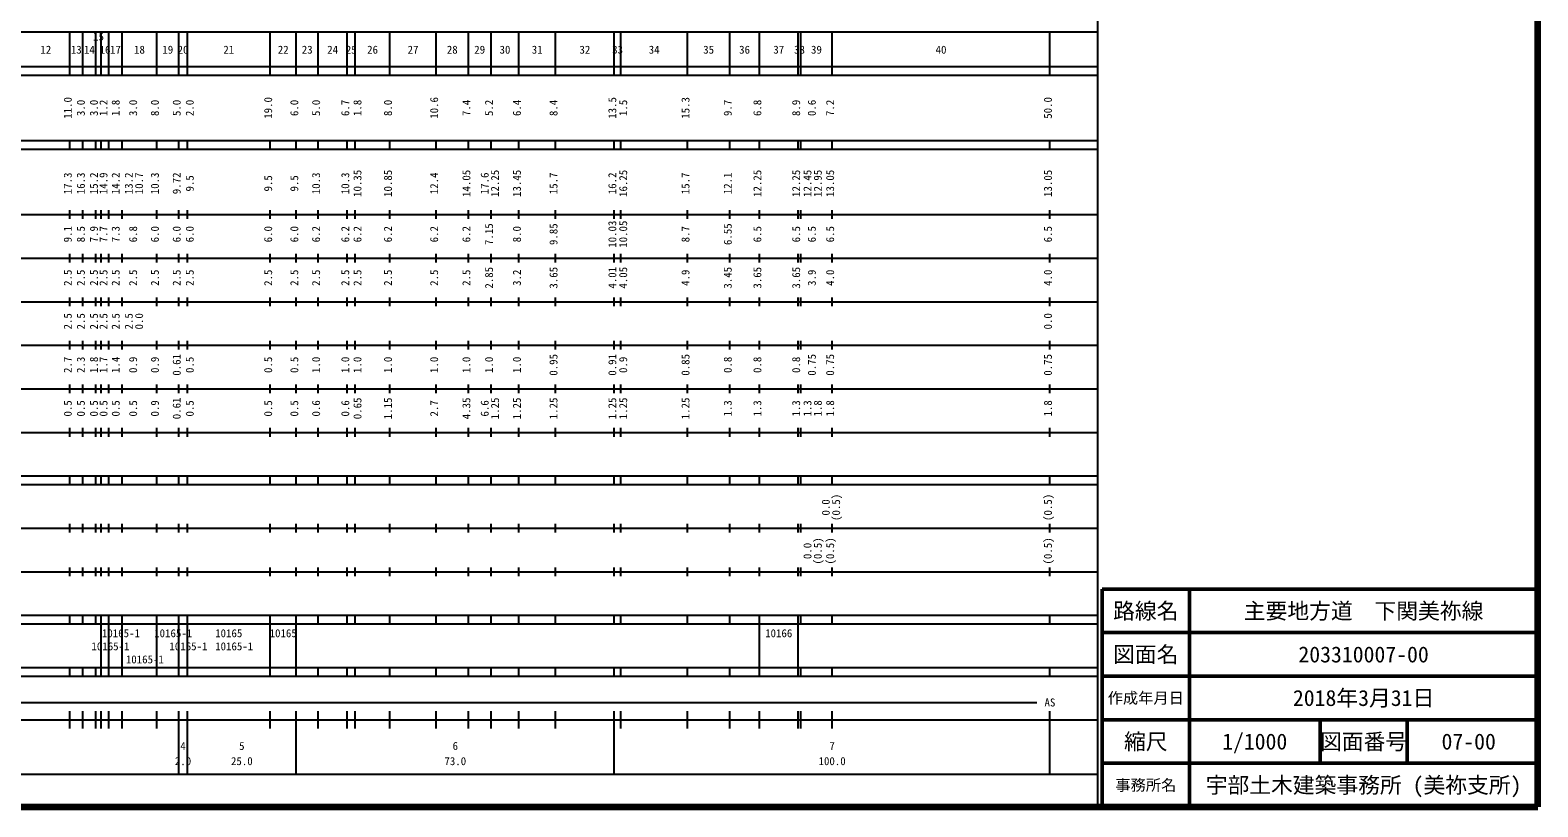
# Model space of a CAD drawing. Units: millimetres on the paper, enlarged 1000 times. Extents: x 40000 to 680000, y 20000 to 380000.
# Drawn here: x 333905 to 680000, y 20000 to 198357 of the extents above; entities that cross this region are included whole.
import ezdxf
from ezdxf.enums import TextEntityAlignment as Align

# ---------------------------------------------------------------- set-up
doc = ezdxf.new("R2010")
doc.units = ezdxf.units.MM
doc.header["$LTSCALE"] = 1000
for name, color, linetype, lineweight in [('S-TTL', 2, 'Continuous', 140), ('S-TTL-BAND', 7, 'Continuous', 25), ('S-TTL-FRAM', 2, 'Continuous', 50), ('S-TTL-LINE', 7, 'Continuous', 50)]:
    doc.layers.add(name, color=color, linetype=linetype, lineweight=lineweight)
doc.layers.add('S-TTL-TXT', color=7, linetype='Continuous')
doc.styles.add('ＭＳ ゴシック', font='')
doc.styles.get('ＭＳ ゴシック').set_extended_font_data('MS Gothic')

msp = doc.modelspace()

# ---------------------------------------------------------------- linework, layer by layer
at = {"layer": 'S-TTL'}
for p, q in [((680000, 20000), (680000, 380000)), ((40000, 20000), (680000, 20000))]:
    msp.add_line(p, q, dxfattribs=at)
at = {"layer": 'S-TTL-BAND'}
for p, q in [((579000, 20000), (579000, 370000)), ((68000, 198000), (579000, 198000)), ((343000, 188000), (343000, 198000)), ((346000, 188000), (346000, 198000)), ((349000, 188000), (349000, 198000)), ((350200, 188000), (350200, 198000)), ((352000, 188000), (352000, 198000)), ((355000, 188000), (355000, 198000)), ((363000, 188000), (363000, 198000)), ((368000, 188000), (368000, 198000)), ((370000, 188000), (370000, 198000)), ((389000, 188000), (389000, 198000)), ((395000, 188000), (395000, 198000)), ((400000, 188000), (400000, 198000)), ((406700, 188000), (406700, 198000)), ((408500, 188000), (408500, 198000)), ((416500, 188000), (416500, 198000)), ((427100, 188000), (427100, 198000)), ((434500, 188000), (434500, 198000)), ((439700, 188000), (439700, 198000)), ((446100, 188000), (446100, 198000)), ((454500, 188000), (454500, 198000)), ((468000, 188000), (468000, 198000)), ((469500, 188000), (469500, 198000)), ((484800, 188000), (484800, 198000)), ((494500, 188000), (494500, 198000)), ((501300, 188000), (501300, 198000)), ((510200, 188000), (510200, 198000)), ((510800, 188000), (510800, 198000)), ((518000, 188000), (518000, 198000)), ((568000, 188000), (568000, 198000)), ((40000, 190000), (579000, 190000)), ((40000, 188000), (579000, 188000)), ((40000, 173000), (579000, 173000)), ((40000, 171000), (579000, 171000)), ((343000, 171000), (343000, 173000)), ((346000, 171000), (346000, 173000)), ((349000, 171000), (349000, 173000)), ((350200, 171000), (350200, 173000)), ((352000, 171000), (352000, 173000)), ((355000, 171000), (355000, 173000)), ((363000, 171000), (363000, 173000)), ((368000, 171000), (368000, 173000)), ((370000, 171000), (370000, 173000)), ((389000, 171000), (389000, 173000)), ((395000, 171000), (395000, 173000)), ((400000, 171000), (400000, 173000)), ((406700, 171000), (406700, 173000)), ((408500, 171000), (408500, 173000)), ((416500, 171000), (416500, 173000)), ((427100, 171000), (427100, 173000)), ((434500, 171000), (434500, 173000)), ((439700, 171000), (439700, 173000)), ((446100, 171000), (446100, 173000)), ((454500, 171000), (454500, 173000)), ((468000, 171000), (468000, 173000)), ((469500, 171000), (469500, 173000)), ((484800, 171000), (484800, 173000)), ((494500, 171000), (494500, 173000)), ((501300, 171000), (501300, 173000)), ((510200, 171000), (510200, 173000)), ((510800, 171000), (510800, 173000)), ((518000, 171000), (518000, 173000)), ((568000, 171000), (568000, 173000)), ((40000, 156000), (579000, 156000)), ((343000, 155000), (343000, 157000)), ((346000, 155000), (346000, 157000)), ((349000, 155000), (349000, 157000)), ((350200, 155000), (350200, 157000)), ((352000, 155000), (352000, 157000)), ((355000, 155000), (355000, 157000)), ((363000, 155000), (363000, 157000)), ((368000, 155000), (368000, 157000)), ((370000, 155000), (370000, 157000)), ((389000, 155000), (389000, 157000)), ((395000, 155000), (395000, 157000)), ((400000, 155000), (400000, 157000)), ((406700, 155000), (406700, 157000)), ((408500, 155000), (408500, 157000)), ((416500, 155000), (416500, 157000)), ((427100, 155000), (427100, 157000)), ((434500, 155000), (434500, 157000)), ((439700, 155000), (439700, 157000)), ((446100, 155000), (446100, 157000)), ((454500, 155000), (454500, 157000)), ((468000, 155000), (468000, 157000)), ((469500, 155000), (469500, 157000)), ((484800, 155000), (484800, 157000)), ((494500, 155000), (494500, 157000)), ((501300, 155000), (501300, 157000)), ((510200, 155000), (510200, 157000)), ((510800, 155000), (510800, 157000)), ((518000, 155000), (518000, 157000)), ((568000, 155000), (568000, 157000)), ((46000, 146000), (579000, 146000)), ((343000, 145000), (343000, 147000)), ((346000, 145000), (346000, 147000)), ((349000, 145000), (349000, 147000)), ((350200, 145000), (350200, 147000)), ((352000, 145000), (352000, 147000)), ((355000, 145000), (355000, 147000)), ((363000, 145000), (363000, 147000)), ((368000, 145000), (368000, 147000)), ((370000, 145000), (370000, 147000)), ((389000, 145000), (389000, 147000)), ((395000, 145000), (395000, 147000)), ((400000, 145000), (400000, 147000)), ((406700, 145000), (406700, 147000)), ((408500, 145000), (408500, 147000)), ((416500, 145000), (416500, 147000)), ((427100, 145000), (427100, 147000)), ((434500, 145000), (434500, 147000)), ((439700, 145000), (439700, 147000)), ((446100, 145000), (446100, 147000)), ((454500, 145000), (454500, 147000)), ((468000, 145000), (468000, 147000)), ((469500, 145000), (469500, 147000)), ((484800, 145000), (484800, 147000)), ((494500, 145000), (494500, 147000)), ((501300, 145000), (501300, 147000)), ((510200, 145000), (510200, 147000)), ((510800, 145000), (510800, 147000)), ((518000, 145000), (518000, 147000)), ((568000, 145000), (568000, 147000)), ((52000, 136000), (579000, 136000)), ((343000, 135000), (343000, 137000)), ((346000, 135000), (346000, 137000)), ((349000, 135000), (349000, 137000)), ((350200, 135000), (350200, 137000)), ((352000, 135000), (352000, 137000)), ((355000, 135000), (355000, 137000)), ((363000, 135000), (363000, 137000)), ((368000, 135000), (368000, 137000)), ((370000, 135000), (370000, 137000)), ((389000, 135000), (389000, 137000)), ((395000, 135000), (395000, 137000)), ((400000, 135000), (400000, 137000)), ((406700, 135000), (406700, 137000)), ((408500, 135000), (408500, 137000)), ((416500, 135000), (416500, 137000)), ((427100, 135000), (427100, 137000)), ((434500, 135000), (434500, 137000)), ((439700, 135000), (439700, 137000)), ((446100, 135000), (446100, 137000)), ((454500, 135000), (454500, 137000)), ((468000, 135000), (468000, 137000)), ((469500, 135000), (469500, 137000)), ((484800, 135000), (484800, 137000)), ((494500, 135000), (494500, 137000)), ((501300, 135000), (501300, 137000)), ((510200, 135000), (510200, 137000)), ((510800, 135000), (510800, 137000)), ((518000, 135000), (518000, 137000)), ((568000, 135000), (568000, 137000)), ((46000, 126000), (579000, 126000)), ((343000, 125000), (343000, 127000)), ((346000, 125000), (346000, 127000)), ((349000, 125000), (349000, 127000)), ((350200, 125000), (350200, 127000)), ((352000, 125000), (352000, 127000)), ((355000, 125000), (355000, 127000)), ((363000, 125000), (363000, 127000)), ((368000, 125000), (368000, 127000)), ((370000, 125000), (370000, 127000)), ((389000, 125000), (389000, 127000)), ((395000, 125000), (395000, 127000)), ((400000, 125000), (400000, 127000)), ((406700, 125000), (406700, 127000)), ((408500, 125000), (408500, 127000)), ((416500, 125000), (416500, 127000)), ((427100, 125000), (427100, 127000)), ((434500, 125000), (434500, 127000)), ((439700, 125000), (439700, 127000)), ((446100, 125000), (446100, 127000)), ((454500, 125000), (454500, 127000)), ((468000, 125000), (468000, 127000)), ((469500, 125000), (469500, 127000)), ((484800, 125000), (484800, 127000)), ((494500, 125000), (494500, 127000)), ((501300, 125000), (501300, 127000)), ((510200, 125000), (510200, 127000)), ((510800, 125000), (510800, 127000)), ((518000, 125000), (518000, 127000)), ((568000, 125000), (568000, 127000)), ((52000, 116000), (579000, 116000)), ((343000, 115000), (343000, 117000)), ((346000, 115000), (346000, 117000)), ((349000, 115000), (349000, 117000)), ((350200, 115000), (350200, 117000)), ((352000, 115000), (352000, 117000)), ((355000, 115000), (355000, 117000)), ((363000, 115000), (363000, 117000)), ((368000, 115000), (368000, 117000)), ((370000, 115000), (370000, 117000)), ((389000, 115000), (389000, 117000)), ((395000, 115000), (395000, 117000)), ((400000, 115000), (400000, 117000)), ((406700, 115000), (406700, 117000)), ((408500, 115000), (408500, 117000)), ((416500, 115000), (416500, 117000)), ((427100, 115000), (427100, 117000)), ((434500, 115000), (434500, 117000)), ((439700, 115000), (439700, 117000)), ((446100, 115000), (446100, 117000)), ((454500, 115000), (454500, 117000)), ((468000, 115000), (468000, 117000)), ((469500, 115000), (469500, 117000)), ((484800, 115000), (484800, 117000)), ((494500, 115000), (494500, 117000)), ((501300, 115000), (501300, 117000)), ((510200, 115000), (510200, 117000)), ((510800, 115000), (510800, 117000)), ((518000, 115000), (518000, 117000)), ((568000, 115000), (568000, 117000)), ((46000, 106000), (579000, 106000)), ((343000, 105000), (343000, 107000)), ((346000, 105000), (346000, 107000)), ((349000, 105000), (349000, 107000)), ((350200, 105000), (350200, 107000)), ((352000, 105000), (352000, 107000)), ((355000, 105000), (355000, 107000)), ((363000, 105000), (363000, 107000)), ((368000, 105000), (368000, 107000)), ((370000, 105000), (370000, 107000)), ((389000, 105000), (389000, 107000)), ((395000, 105000), (395000, 107000)), ((400000, 105000), (400000, 107000)), ((406700, 105000), (406700, 107000)), ((408500, 105000), (408500, 107000)), ((416500, 105000), (416500, 107000)), ((427100, 105000), (427100, 107000)), ((434500, 105000), (434500, 107000)), ((439700, 105000), (439700, 107000)), ((446100, 105000), (446100, 107000)), ((454500, 105000), (454500, 107000)), ((468000, 105000), (468000, 107000)), ((469500, 105000), (469500, 107000)), ((484800, 105000), (484800, 107000)), ((494500, 105000), (494500, 107000)), ((501300, 105000), (501300, 107000)), ((510200, 105000), (510200, 107000)), ((510800, 105000), (510800, 107000)), ((518000, 105000), (518000, 107000)), ((568000, 105000), (568000, 107000)), ((40000, 96000), (579000, 96000)), ((40000, 94000), (579000, 94000)), ((343000, 94000), (343000, 96000)), ((346000, 94000), (346000, 96000)), ((349000, 94000), (349000, 96000)), ((350200, 94000), (350200, 96000)), ((352000, 94000), (352000, 96000)), ((355000, 94000), (355000, 96000)), ((363000, 94000), (363000, 96000)), ((368000, 94000), (368000, 96000)), ((370000, 94000), (370000, 96000)), ((389000, 94000), (389000, 96000)), ((395000, 94000), (395000, 96000)), ((400000, 94000), (400000, 96000)), ((406700, 94000), (406700, 96000)), ((408500, 94000), (408500, 96000)), ((416500, 94000), (416500, 96000)), ((427100, 94000), (427100, 96000)), ((434500, 94000), (434500, 96000)), ((439700, 94000), (439700, 96000)), ((446100, 94000), (446100, 96000)), ((454500, 94000), (454500, 96000)), ((468000, 94000), (468000, 96000)), ((469500, 94000), (469500, 96000)), ((484800, 94000), (484800, 96000)), ((494500, 94000), (494500, 96000)), ((501300, 94000), (501300, 96000)), ((510200, 94000), (510200, 96000)), ((510800, 94000), (510800, 96000)), ((518000, 94000), (518000, 96000)), ((568000, 94000), (568000, 96000)), ((49000, 84000), (579000, 84000)), ((343000, 83000), (343000, 85000)), ((346000, 83000), (346000, 85000)), ((349000, 83000), (349000, 85000)), ((350200, 83000), (350200, 85000)), ((352000, 83000), (352000, 85000)), ((355000, 83000), (355000, 85000)), ((363000, 83000), (363000, 85000)), ((368000, 83000), (368000, 85000)), ((370000, 83000), (370000, 85000)), ((389000, 83000), (389000, 85000)), ((395000, 83000), (395000, 85000)), ((400000, 83000), (400000, 85000)), ((406700, 83000), (406700, 85000)), ((408500, 83000), (408500, 85000)), ((416500, 83000), (416500, 85000)), ((427100, 83000), (427100, 85000)), ((434500, 83000), (434500, 85000)), ((439700, 83000), (439700, 85000)), ((446100, 83000), (446100, 85000)), ((454500, 83000), (454500, 85000)), ((468000, 83000), (468000, 85000)), ((469500, 83000), (469500, 85000)), ((484800, 83000), (484800, 85000)), ((494500, 83000), (494500, 85000)), ((501300, 83000), (501300, 85000)), ((510200, 83000), (510200, 85000)), ((510800, 83000), (510800, 85000)), ((518000, 83000), (518000, 85000)), ((568000, 83000), (568000, 85000)), ((40000, 74000), (579000, 74000)), ((343000, 73000), (343000, 75000)), ((346000, 73000), (346000, 75000)), ((349000, 73000), (349000, 75000)), ((350200, 73000), (350200, 75000)), ((352000, 73000), (352000, 75000)), ((355000, 73000), (355000, 75000)), ((363000, 73000), (363000, 75000)), ((368000, 73000), (368000, 75000)), ((370000, 73000), (370000, 75000)), ((389000, 73000), (389000, 75000)), ((395000, 73000), (395000, 75000)), ((400000, 73000), (400000, 75000)), ((406700, 73000), (406700, 75000)), ((408500, 73000), (408500, 75000)), ((416500, 73000), (416500, 75000)), ((427100, 73000), (427100, 75000)), ((434500, 73000), (434500, 75000)), ((439700, 73000), (439700, 75000)), ((446100, 73000), (446100, 75000)), ((454500, 73000), (454500, 75000)), ((468000, 73000), (468000, 75000)), ((469500, 73000), (469500, 75000)), ((484800, 73000), (484800, 75000)), ((494500, 73000), (494500, 75000)), ((501300, 73000), (501300, 75000)), ((510200, 73000), (510200, 75000)), ((510800, 73000), (510800, 75000)), ((518000, 73000), (518000, 75000)), ((568000, 73000), (568000, 75000)), ((40000, 64000), (579000, 64000)), ((343000, 62000), (343000, 64000)), ((346000, 62000), (346000, 64000)), ((349000, 62000), (349000, 64000)), ((350200, 62000), (350200, 64000)), ((352000, 62000), (352000, 64000)), ((355000, 62000), (355000, 64000)), ((363000, 62000), (363000, 64000)), ((368000, 62000), (368000, 64000)), ((370000, 62000), (370000, 64000)), ((389000, 62000), (389000, 64000)), ((395000, 62000), (395000, 64000)), ((400000, 62000), (400000, 64000)), ((406700, 62000), (406700, 64000)), ((408500, 62000), (408500, 64000)), ((416500, 62000), (416500, 64000)), ((427100, 62000), (427100, 64000)), ((434500, 62000), (434500, 64000)), ((439700, 62000), (439700, 64000)), ((446100, 62000), (446100, 64000)), ((454500, 62000), (454500, 64000)), ((468000, 62000), (468000, 64000)), ((469500, 62000), (469500, 64000)), ((484800, 62000), (484800, 64000)), ((494500, 62000), (494500, 64000)), ((501300, 62000), (501300, 64000)), ((510200, 62000), (510200, 64000)), ((510800, 62000), (510800, 64000)), ((518000, 62000), (518000, 64000)), ((568000, 62000), (568000, 64000)), ((40000, 62000), (579000, 62000)), ((350200, 52000), (350200, 62000)), ((352000, 52000), (352000, 62000)), ((352000, 52000), (352000, 62000)), ((355000, 52000), (355000, 62000)), ((355000, 52000), (355000, 62000)), ((363000, 52000), (363000, 62000)), ((363000, 52000), (363000, 62000)), ((368000, 52000), (368000, 62000)), ((368000, 52000), (368000, 62000)), ((370000, 52000), (370000, 62000)), ((370000, 52000), (370000, 62000)), ((389000, 52000), (389000, 62000)), ((389000, 52000), (389000, 62000)), ((395000, 52000), (395000, 62000)), ((501300, 52000), (501300, 62000)), ((510200, 52000), (510200, 62000)), ((40000, 52000), (579000, 52000)), ((343000, 50000), (343000, 52000)), ((346000, 50000), (346000, 52000)), ((349000, 50000), (349000, 52000)), ((350200, 50000), (350200, 52000)), ((352000, 50000), (352000, 52000)), ((355000, 50000), (355000, 52000)), ((363000, 50000), (363000, 52000)), ((368000, 50000), (368000, 52000)), ((370000, 50000), (370000, 52000)), ((389000, 50000), (389000, 52000)), ((395000, 50000), (395000, 52000)), ((400000, 50000), (400000, 52000)), ((406700, 50000), (406700, 52000)), ((408500, 50000), (408500, 52000)), ((416500, 50000), (416500, 52000)), ((427100, 50000), (427100, 52000)), ((434500, 50000), (434500, 52000)), ((439700, 50000), (439700, 52000)), ((446100, 50000), (446100, 52000)), ((454500, 50000), (454500, 52000)), ((468000, 50000), (468000, 52000)), ((469500, 50000), (469500, 52000)), ((484800, 50000), (484800, 52000)), ((494500, 50000), (494500, 52000)), ((501300, 50000), (501300, 52000)), ((510200, 50000), (510200, 52000)), ((510800, 50000), (510800, 52000)), ((518000, 50000), (518000, 52000)), ((568000, 50000), (568000, 52000)), ((40000, 50000), (579000, 50000)), ((71000, 44000), (565000, 44000)), ((343000, 38000), (343000, 42000)), ((346000, 38000), (346000, 42000)), ((349000, 38000), (349000, 42000)), ((350200, 38000), (350200, 42000)), ((352000, 38000), (352000, 42000)), ((355000, 38000), (355000, 42000)), ((363000, 38000), (363000, 42000)), ((368000, 27500), (368000, 42000)), ((370000, 27500), (370000, 42000)), ((389000, 38000), (389000, 42000)), ((395000, 27500), (395000, 42000)), ((400000, 38000), (400000, 42000)), ((406700, 38000), (406700, 42000)), ((408500, 38000), (408500, 42000)), ((416500, 38000), (416500, 42000)), ((427100, 38000), (427100, 42000)), ((434500, 38000), (434500, 42000)), ((439700, 38000), (439700, 42000)), ((446100, 38000), (446100, 42000)), ((454500, 38000), (454500, 42000)), ((468000, 27500), (468000, 42000)), ((469500, 38000), (469500, 42000)), ((484800, 38000), (484800, 42000)), ((494500, 38000), (494500, 42000)), ((501300, 38000), (501300, 42000)), ((510200, 38000), (510200, 42000)), ((510800, 38000), (510800, 42000)), ((518000, 38000), (518000, 42000)), ((568000, 27500), (568000, 42000)), ((40000, 40000), (579000, 40000)), ((68000, 27500), (579000, 27500))]:
    msp.add_line(p, q, dxfattribs=at)
at = {"layer": 'S-TTL-FRAM'}
for p, q in [((680000, 70000), (580000, 70000)), ((580000, 70000), (580000, 20000))]:
    msp.add_line(p, q, dxfattribs=at)
at = {"layer": 'S-TTL-LINE'}
for p, q in [((600000, 70000), (600000, 20000)), ((680000, 60000), (580000, 60000)), ((680000, 50000), (580000, 50000)), ((680000, 40000), (580000, 40000)), ((630000, 40000), (630000, 30000)), ((650000, 40000), (650000, 30000)), ((680000, 30000), (580000, 30000))]:
    msp.add_line(p, q, dxfattribs=at)

# ---------------------------------------------------------------- texts
at = {"layer": 'S-TTL-BAND', "style": 'ＭＳ ゴシック'}
for s, p in [('15', (349600, 195405)), ('12', (337500, 192405)), ('13', (344500, 192405)), ('14', (347500, 192405)), ('16', (351100, 192405)), ('17', (353500, 192405)), ('18', (359000, 192405)), ('19', (365500, 192405)), ('20', (369000, 192405)), ('21', (379500, 192405)), ('22', (392000, 192405)), ('23', (397500, 192405)), ('24', (403350, 192405)), ('25', (407600, 192405)), ('26', (412500, 192405)), ('27', (421800, 192405)), ('28', (430800, 192405)), ('29', (437100, 192405)), ('30', (442900, 192405)), ('31', (450300, 192405)), ('32', (461250, 192405)), ('33', (468750, 192405)), ('34', (477150, 192405)), ('35', (489650, 192405)), ('36', (497900, 192405)), ('37', (505750, 192405)), ('38', (510500, 192405)), ('39', (514400, 192405)), ('40', (543000, 192405)), ('AS', (568000, 42500)), ('4', (369000, 32523)), ('5', (382500, 32523)), ('6', (431500, 32523)), ('7', (518000, 32523)), ('2.0', (369000, 29033)), ('25.0', (382500, 29033)), ('73.0', (431500, 29033)), ('100.0', (518000, 29033))]:
    msp.add_text(s, height=1833, dxfattribs=at).set_placement(p, align=Align.BOTTOM_CENTER)
for s, p in [('11.0', (344000, 180500)), ('3.0', (347000, 180500)), ('3.0', (350000, 180500)), ('1.2', (352200, 180500)), ('1.8', (355000, 180500)), ('3.0', (359000, 180500)), ('8.0', (364000, 180500)), ('5.0', (369000, 180500)), ('2.0', (372000, 180500)), ('19.0', (390000, 180500)), ('6.0', (396000, 180500)), ('5.0', (401000, 180500)), ('6.7', (407700, 180500)), ('1.8', (410500, 180500)), ('8.0', (417500, 180500)), ('10.6', (428100, 180500)), ('7.4', (435500, 180500)), ('5.2', (440700, 180500)), ('6.4', (447100, 180500)), ('8.4', (455500, 180500)), ('13.5', (469000, 180500)), ('1.5', (471500, 180500)), ('15.3', (485800, 180500)), ('9.7', (495500, 180500)), ('6.8', (502300, 180500)), ('8.9', (511200, 180500)), ('0.6', (514800, 180500)), ('7.2', (519000, 180500)), ('50.0', (569000, 180500)), ('10.35', (410500, 163174)), ('10.85', (417500, 163174)), ('14.05', (435500, 163174)), ('12.25', (442070, 163174)), ('13.45', (447100, 163174)), ('16.25', (471500, 163174)), ('12.25', (502300, 163174)), ('12.25', (511200, 163174)), ('12.45', (513800, 163174)), ('12.95', (516170, 163174)), ('13.05', (519000, 163174)), ('13.05', (569000, 163174)), ('17.3', (344000, 163174)), ('16.3', (347000, 163174)), ('15.2', (350000, 163174)), ('14.9', (352200, 163174)), ('14.2', (355000, 163174)), ('13.2', (358000, 163174)), ('10.7', (360370, 163174)), ('10.3', (364000, 163174)), ('9.72', (369000, 163174)), ('9.5', (372000, 163174)), ('9.5', (390000, 163174)), ('9.5', (396000, 163174)), ('10.3', (401000, 163174)), ('10.3', (407700, 163174)), ('12.4', (428100, 163174)), ('17.6', (439700, 163174)), ('15.7', (455500, 163174)), ('16.2', (469000, 163174)), ('15.7', (485800, 163174)), ('12.1', (495500, 163174)), ('9.1', (344000, 151500)), ('8.5', (347000, 151500)), ('7.9', (350000, 151500)), ('7.7', (352200, 151500)), ('7.3', (355000, 151500)), ('6.8', (359000, 151500)), ('6.0', (364000, 151500)), ('6.0', (369000, 151500)), ('6.0', (372000, 151500)), ('6.0', (390000, 151500)), ('6.0', (396000, 151500)), ('6.2', (401000, 151500)), ('6.2', (407700, 151500)), ('6.2', (410500, 151500)), ('6.2', (417500, 151500)), ('6.2', (428100, 151500)), ('6.2', (435500, 151500)), ('7.15', (440700, 151500)), ('8.0', (447100, 151500)), ('9.85', (455500, 151500)), ('10.03', (469000, 151500)), ('10.05', (471500, 151500)), ('8.7', (485800, 151500)), ('6.55', (495500, 151500)), ('6.5', (502300, 151500)), ('6.5', (511200, 151500)), ('6.5', (514800, 151500)), ('6.5', (519000, 151500)), ('6.5', (569000, 151500)), ('2.5', (344000, 141500)), ('2.5', (347000, 141500)), ('2.5', (350000, 141500)), ('2.5', (352200, 141500)), ('2.5', (355000, 141500)), ('2.5', (359000, 141500)), ('2.5', (364000, 141500)), ('2.5', (369000, 141500)), ('2.5', (372000, 141500)), ('2.5', (390000, 141500)), ('2.5', (396000, 141500)), ('2.5', (401000, 141500)), ('2.5', (407700, 141500)), ('2.5', (410500, 141500)), ('2.5', (417500, 141500)), ('2.5', (428100, 141500)), ('2.5', (435500, 141500)), ('2.85', (440700, 141500)), ('3.2', (447100, 141500)), ('3.65', (455500, 141500)), ('4.01', (469000, 141500)), ('4.05', (471500, 141500)), ('4.9', (485800, 141500)), ('3.45', (495500, 141500)), ('3.65', (502300, 141500)), ('3.65', (511200, 141500)), ('3.9', (514800, 141500)), ('4.0', (519000, 141500)), ('4.0', (569000, 141500)), ('2.5', (344000, 131500)), ('2.5', (347000, 131500)), ('2.5', (350000, 131500)), ('2.5', (352200, 131500)), ('2.5', (355000, 131500)), ('2.5', (358000, 131500)), ('0.0', (360370, 131500)), ('0.0', (569000, 131500)), ('2.7', (344000, 121500)), ('2.3', (347000, 121500)), ('1.8', (350000, 121500)), ('1.7', (352200, 121500)), ('1.4', (355000, 121500)), ('0.9', (359000, 121500)), ('0.9', (364000, 121500)), ('0.61', (369000, 121500)), ('0.5', (372000, 121500)), ('0.5', (390000, 121500)), ('0.5', (396000, 121500)), ('1.0', (401000, 121500)), ('1.0', (407700, 121500)), ('1.0', (410500, 121500)), ('1.0', (417500, 121500)), ('1.0', (428100, 121500)), ('1.0', (435500, 121500)), ('1.0', (440700, 121500)), ('1.0', (447100, 121500)), ('0.95', (455500, 121500)), ('0.91', (469000, 121500)), ('0.9', (471500, 121500)), ('0.85', (485800, 121500)), ('0.8', (495500, 121500)), ('0.8', (502300, 121500)), ('0.8', (511200, 121500)), ('0.75', (514800, 121500)), ('0.75', (519000, 121500)), ('0.75', (569000, 121500)), ('0.5', (344000, 111500)), ('0.5', (347000, 111500)), ('0.5', (350000, 111500)), ('0.5', (352200, 111500)), ('0.5', (355000, 111500)), ('0.5', (359000, 111500)), ('0.9', (364000, 111500)), ('0.61', (369000, 111500)), ('0.5', (372000, 111500)), ('0.5', (390000, 111500)), ('0.5', (396000, 111500)), ('0.6', (401000, 111500)), ('0.6', (407700, 111500)), ('0.65', (410500, 111500)), ('1.15', (417500, 111500)), ('2.7', (428100, 111500)), ('4.35', (435500, 111500)), ('6.6', (439700, 111500)), ('1.25', (442070, 111500)), ('1.25', (447100, 111500)), ('1.25', (455500, 111500)), ('1.25', (469000, 111500)), ('1.25', (471500, 111500)), ('1.25', (485800, 111500)), ('1.3', (495500, 111500)), ('1.3', (502300, 111500)), ('1.3', (511200, 111500)), ('1.3', (513800, 111500)), ('1.8', (516170, 111500)), ('1.8', (519000, 111500)), ('1.8', (569000, 111500)), ('0.0', (518000, 88764)), ('(0.5)', (520370, 88764)), ('(0.5)', (569000, 88764)), ('0.0', (513800, 78764)), ('(0.5)', (516170, 78764)), ('(0.5)', (519000, 78764)), ('(0.5)', (569000, 78764))]:
    msp.add_text(s, height=1833, rotation=90, dxfattribs=at).set_placement(p, align=Align.BOTTOM_CENTER)
for s, p in [('10165-1', (350375, 58405)), ('10165-1', (362375, 58405)), ('10165', (376375, 58405)), ('10165', (388875, 58405)), ('10166', (502625, 58405)), ('10165-1', (347975, 55405)), ('10165-1', (365875, 55405)), ('10165-1', (376375, 55405)), ('10165-1', (355875, 52405))]:
    msp.add_text(s, height=1833, dxfattribs=at).set_placement(p, align=Align.BOTTOM_LEFT)
at = {"layer": 'S-TTL-TXT', "style": 'ＭＳ ゴシック'}
for s, height, p in [('路線名', 3666, (590000, 65000)), ('路線名', 3666, (590000, 65000)), ('主要地方道\u3000下関美祢線', 3666, (640000, 65000)), ('図面名', 3666, (590000, 55000)), ('図面名', 3666, (590000, 55000)), ('203310007-00', 3666, (640000, 55000)), ('作成年月日', 2566, (590000, 45000)), ('作成年月日', 2566, (590000, 45000)), ('2018年3月31日', 3666, (640000, 45000)), ('縮尺', 3666, (590000, 35000)), ('縮尺', 3666, (590000, 35000)), ('1/1000', 3666, (615000, 35000)), ('図面番号', 3666, (640000, 35000)), ('図面番号', 3666, (640000, 35000)), ('07-00', 3666, (664125, 35000)), ('事務所名', 2566, (590000, 25000)), ('事務所名', 2566, (590000, 25000)), ('宇部土木建築事務所 (美祢支所)', 3666, (640000, 25000))]:
    msp.add_text(s, height=height, dxfattribs=at).set_placement(p, align=Align.MIDDLE_CENTER)

doc.saveas('drawing.dxf')
